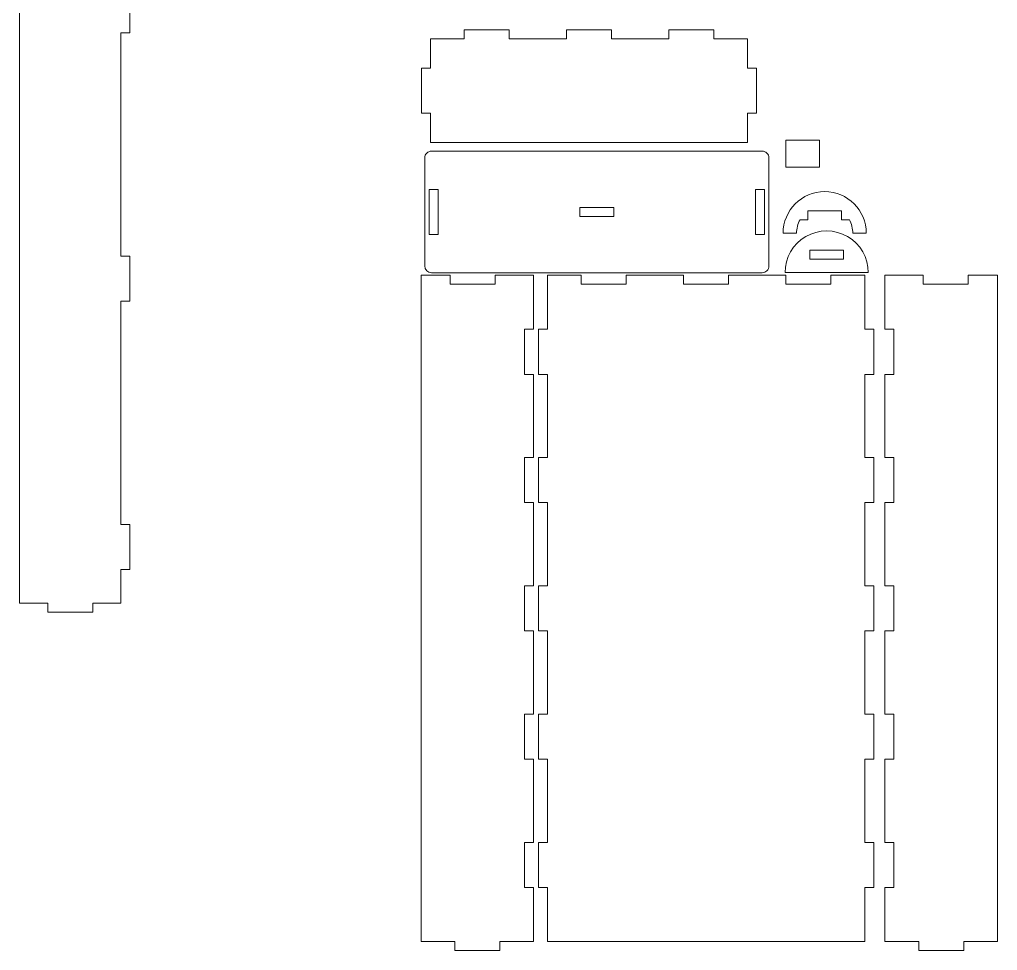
# Model space of a CAD drawing. Header units: millimetres. Extents: x -788 to 788, y -1290 to 1290.
# Drawn here: x 353 to 787.7, y -1290.1 to -876.4 of the extents above; entities that cross this region are included whole.
import ezdxf

# ---------------------------------------------------------------- set-up
doc = ezdxf.new("R2010")
doc.units = ezdxf.units.MM
doc.header["$MEASUREMENT"] = 0
doc.layers.add('Camada 1', color=7, linetype='Continuous')

msp = doc.modelspace()

# ---------------------------------------------------------------- linework, layer by layer
at = {"layer": 'Camada 1', "color": 250, "lineweight": 20}
for points, knots in [([(353.0156, -1135.8134), (353.0156, -1135.8134), (353.0156, -847.3134), (353.0156, -847.3134), (353.0156, -847.3134), (353.0156, -847.3134), (365.5156, -847.3134), (365.5156, -847.3134), (365.5156, -847.3134), (365.5156, -847.3134), (365.5156, -843.3134), (365.5156, -843.3134), (365.5156, -843.3134), (365.5156, -843.3134), (385.5156, -843.3134), (385.5156, -843.3134), (385.5156, -843.3134), (385.5156, -843.3134), (385.5156, -847.3134), (385.5156, -847.3134), (385.5156, -847.3134), (385.5156, -847.3134), (398.0156, -847.3134), (398.0156, -847.3134), (398.0156, -847.3134), (398.0156, -847.3134), (398.0156, -862.3134), (398.0156, -862.3134), (398.0156, -862.3134), (398.0156, -862.3134), (402.0156, -862.3134), (402.0156, -862.3134), (402.0156, -862.3134), (402.0156, -862.3134), (402.0156, -882.3134), (402.0156, -882.3134), (402.0156, -882.3134), (402.0156, -882.3134), (398.0156, -882.3134), (398.0156, -882.3134), (398.0156, -882.3134), (398.0156, -882.3134), (398.0156, -981.5634), (398.0156, -981.5634), (398.0156, -981.5634), (398.0156, -981.5634), (402.0156, -981.5634), (402.0156, -981.5634), (402.0156, -981.5634), (402.0156, -981.5634), (402.0156, -1001.5634), (402.0156, -1001.5634), (402.0156, -1001.5634), (402.0156, -1001.5634), (398.0156, -1001.5634), (398.0156, -1001.5634), (398.0156, -1001.5634), (398.0156, -1001.5634), (398.0156, -1100.8134), (398.0156, -1100.8134), (398.0156, -1100.8134), (398.0156, -1100.8134), (402.0156, -1100.8134), (402.0156, -1100.8134), (402.0156, -1100.8134), (402.0156, -1100.8134), (402.0156, -1120.8134), (402.0156, -1120.8134), (402.0156, -1120.8134), (402.0156, -1120.8134), (398.0156, -1120.8134), (398.0156, -1120.8134), (398.0156, -1120.8134), (398.0156, -1120.8134), (398.0156, -1135.8134), (398.0156, -1135.8134), (398.0156, -1135.8134), (398.0156, -1135.8134), (385.5156, -1135.8134), (385.5156, -1135.8134), (385.5156, -1135.8134), (385.5156, -1135.8134), (385.5156, -1139.8134), (385.5156, -1139.8134), (385.5156, -1139.8134), (385.5156, -1139.8134), (365.5156, -1139.8134), (365.5156, -1139.8134), (365.5156, -1139.8134), (365.5156, -1139.8134), (365.5156, -1135.8134), (365.5156, -1135.8134), (365.5156, -1135.8134), (365.5156, -1135.8134), (353.0156, -1135.8134), (353.0156, -1135.8134)], [0, 0, 0, 0, 0.04, 0.04, 0.04, 0.04, 0.08, 0.08, 0.08, 0.08, 0.12, 0.12, 0.12, 0.12, 0.16, 0.16, 0.16, 0.16, 0.2, 0.2, 0.2, 0.2, 0.24, 0.24, 0.24, 0.24, 0.28, 0.28, 0.28, 0.28, 0.32, 0.32, 0.32, 0.32, 0.36, 0.36, 0.36, 0.36, 0.4, 0.4, 0.4, 0.4, 0.44, 0.44, 0.44, 0.44, 0.48, 0.48, 0.48, 0.48, 0.52, 0.52, 0.52, 0.52, 0.56, 0.56, 0.56, 0.56, 0.6, 0.6, 0.6, 0.6, 0.64, 0.64, 0.64, 0.64, 0.68, 0.68, 0.68, 0.68, 0.72, 0.72, 0.72, 0.72, 0.76, 0.76, 0.76, 0.76, 0.8, 0.8, 0.8, 0.8, 0.84, 0.84, 0.84, 0.84, 0.88, 0.88, 0.88, 0.88, 0.92, 0.92, 0.92, 0.92, 1, 1, 1, 1]), ([(616.1036, -881.0498), (616.1036, -881.0498), (596.1036, -881.0498), (596.1036, -881.0498), (596.1036, -881.0498), (596.1036, -881.0498), (596.1036, -885.0498), (596.1036, -885.0498), (596.1036, -885.0498), (596.1036, -885.0498), (570.6036, -885.0498), (570.6036, -885.0498), (570.6036, -885.0498), (570.6036, -885.0498), (570.6036, -881.0498), (570.6036, -881.0498), (570.6036, -881.0498), (570.6036, -881.0498), (550.6036, -881.0498), (550.6036, -881.0498), (550.6036, -881.0498), (550.6036, -881.0498), (550.6036, -885.0498), (550.6036, -885.0498), (550.6036, -885.0498), (550.6036, -885.0498), (535.6036, -885.0498), (535.6036, -885.0498), (535.6036, -885.0498), (535.6036, -885.0498), (535.6036, -898.0498), (535.6036, -898.0498), (535.6036, -898.0498), (535.6036, -898.0498), (531.6036, -898.0498), (531.6036, -898.0498), (531.6036, -898.0498), (531.6036, -898.0498), (531.6036, -918.0498), (531.6036, -918.0498), (531.6036, -918.0498), (531.6036, -918.0498), (535.6036, -918.0498), (535.6036, -918.0498), (535.6036, -918.0498), (535.6036, -918.0498), (535.6036, -931.0498), (535.6036, -931.0498), (535.6036, -931.0498), (535.6036, -931.0498), (676.6036, -931.0498), (676.6036, -931.0498), (676.6036, -931.0498), (676.6036, -931.0498), (676.6036, -918.0498), (676.6036, -918.0498), (676.6036, -918.0498), (676.6036, -918.0498), (680.6036, -918.0498), (680.6036, -918.0498), (680.6036, -918.0498), (680.6036, -918.0498), (680.6036, -898.0498), (680.6036, -898.0498), (680.6036, -898.0498), (680.6036, -898.0498), (676.6036, -898.0498), (676.6036, -898.0498), (676.6036, -898.0498), (676.6036, -898.0498), (676.6036, -885.0498), (676.6036, -885.0498), (676.6036, -885.0498), (676.6036, -885.0498), (661.6036, -885.0498), (661.6036, -885.0498), (661.6036, -885.0498), (661.6036, -885.0498), (661.6036, -881.0498), (661.6036, -881.0498), (661.6036, -881.0498), (661.6036, -881.0498), (641.6036, -881.0498), (641.6036, -881.0498), (641.6036, -881.0498), (641.6036, -881.0498), (641.6036, -885.0498), (641.6036, -885.0498), (641.6036, -885.0498), (641.6036, -885.0498), (616.1036, -885.0498), (616.1036, -885.0498), (616.1036, -885.0498), (616.1036, -885.0498), (616.1036, -881.0498), (616.1036, -881.0498)], [0, 0, 0, 0, 0.04, 0.04, 0.04, 0.04, 0.08, 0.08, 0.08, 0.08, 0.12, 0.12, 0.12, 0.12, 0.16, 0.16, 0.16, 0.16, 0.2, 0.2, 0.2, 0.2, 0.24, 0.24, 0.24, 0.24, 0.28, 0.28, 0.28, 0.28, 0.32, 0.32, 0.32, 0.32, 0.36, 0.36, 0.36, 0.36, 0.4, 0.4, 0.4, 0.4, 0.44, 0.44, 0.44, 0.44, 0.48, 0.48, 0.48, 0.48, 0.52, 0.52, 0.52, 0.52, 0.56, 0.56, 0.56, 0.56, 0.6, 0.6, 0.6, 0.6, 0.64, 0.64, 0.64, 0.64, 0.68, 0.68, 0.68, 0.68, 0.72, 0.72, 0.72, 0.72, 0.76, 0.76, 0.76, 0.76, 0.8, 0.8, 0.8, 0.8, 0.84, 0.84, 0.84, 0.84, 0.88, 0.88, 0.88, 0.88, 0.92, 0.92, 0.92, 0.92, 1, 1, 1, 1]), ([(708.5705, -942.008), (708.5705, -942.008), (708.5705, -930.008), (708.5705, -930.008), (708.5705, -930.008), (708.5705, -930.008), (693.5705, -930.008), (693.5705, -930.008), (693.5705, -930.008), (693.5705, -930.008), (693.5705, -942.008), (693.5705, -942.008), (693.5705, -942.008), (693.5705, -942.008), (708.5705, -942.008), (708.5705, -942.008)], [0, 0, 0, 0, 0.2, 0.2, 0.2, 0.2, 0.4, 0.4, 0.4, 0.4, 0.6, 0.6, 0.6, 0.6, 1, 1, 1, 1]), ([(683.0906, -934.9237), (683.0906, -934.9237), (536.0906, -934.9237), (536.0906, -934.9237), (536.0906, -934.9237), (535.295, -934.9237), (534.5319, -935.2398), (533.9693, -935.8024), (533.9693, -935.8024), (533.4067, -936.365), (533.0906, -937.1281), (533.0906, -937.9237), (533.0906, -937.9237), (533.0906, -937.9237), (533.0906, -985.9237), (533.0906, -985.9237), (533.0906, -985.9237), (533.0906, -987.5805), (534.4337, -988.9237), (536.0906, -988.9237), (536.0906, -988.9237), (536.0906, -988.9237), (683.0906, -988.9237), (683.0906, -988.9237), (683.0906, -988.9237), (683.8862, -988.9237), (684.6493, -988.6076), (685.2119, -988.045), (685.2119, -988.045), (685.7745, -987.4824), (686.0906, -986.7193), (686.0906, -985.9237), (686.0906, -985.9237), (686.0906, -985.9237), (686.0906, -937.9237), (686.0906, -937.9237), (686.0906, -937.9237), (686.0906, -937.1281), (685.7745, -936.365), (685.2119, -935.8024), (685.2119, -935.8024), (684.6493, -935.2398), (683.8862, -934.9237), (683.0906, -934.9237)], [0, 0, 0, 0, 0.08333333, 0.08333333, 0.08333333, 0.08333333, 0.16666667, 0.16666667, 0.16666667, 0.16666667, 0.25, 0.25, 0.25, 0.25, 0.33333333, 0.33333333, 0.33333333, 0.33333333, 0.41666667, 0.41666667, 0.41666667, 0.41666667, 0.5, 0.5, 0.5, 0.5, 0.58333333, 0.58333333, 0.58333333, 0.58333333, 0.66666667, 0.66666667, 0.66666667, 0.66666667, 0.75, 0.75, 0.75, 0.75, 0.83333333, 0.83333333, 0.83333333, 0.83333333, 1, 1, 1, 1]), ([(539.0906, -951.9237), (539.0906, -951.9237), (539.0906, -971.9237), (539.0906, -971.9237), (539.0906, -971.9237), (539.0906, -971.9237), (535.0906, -971.9237), (535.0906, -971.9237), (535.0906, -971.9237), (535.0906, -971.9237), (535.0906, -951.9237), (535.0906, -951.9237), (535.0906, -951.9237), (535.0906, -951.9237), (539.0906, -951.9237), (539.0906, -951.9237)], [0, 0, 0, 0, 0.2, 0.2, 0.2, 0.2, 0.4, 0.4, 0.4, 0.4, 0.6, 0.6, 0.6, 0.6, 1, 1, 1, 1]), ([(680.0906, -971.9237), (680.0906, -971.9237), (680.0906, -951.9237), (680.0906, -951.9237), (680.0906, -951.9237), (680.0906, -951.9237), (684.0906, -951.9237), (684.0906, -951.9237), (684.0906, -951.9237), (684.0906, -951.9237), (684.0906, -971.9237), (684.0906, -971.9237), (684.0906, -971.9237), (684.0906, -971.9237), (680.0906, -971.9237), (680.0906, -971.9237)], [0, 0, 0, 0, 0.2, 0.2, 0.2, 0.2, 0.4, 0.4, 0.4, 0.4, 0.6, 0.6, 0.6, 0.6, 1, 1, 1, 1]), ([(729.386, -971.4032), (729.386, -961.186), (721.1033, -952.9033), (710.886, -952.9033), (710.886, -952.9033), (700.6689, -952.9033), (692.3862, -961.1859), (692.3861, -971.4032), (692.3861, -971.4032), (692.3861, -971.4032), (698.3861, -971.4032), (698.3861, -971.4032), (698.3861, -971.4032), (698.3861, -969.3062), (698.9137, -967.2429), (699.9202, -965.4032), (699.9202, -965.4032), (699.9202, -965.4032), (703.3861, -965.4032), (703.3861, -965.4032), (703.3861, -965.4032), (703.3861, -965.4032), (703.3861, -961.4032), (703.3861, -961.4032), (703.3861, -961.4032), (703.3861, -961.4032), (718.386, -961.4032), (718.386, -961.4032), (718.386, -961.4032), (718.386, -961.4032), (718.386, -965.4032), (718.386, -965.4032), (718.386, -965.4032), (718.386, -965.4032), (721.8519, -965.4032), (721.8519, -965.4032), (721.8519, -965.4032), (722.8584, -967.2429), (723.386, -969.3062), (723.386, -971.4032), (723.386, -971.4032), (723.386, -971.4032), (729.386, -971.4032), (729.386, -971.4032)], [0, 0, 0, 0, 0.08333333, 0.08333333, 0.08333333, 0.08333333, 0.16666667, 0.16666667, 0.16666667, 0.16666667, 0.25, 0.25, 0.25, 0.25, 0.33333333, 0.33333333, 0.33333333, 0.33333333, 0.41666667, 0.41666667, 0.41666667, 0.41666667, 0.5, 0.5, 0.5, 0.5, 0.58333333, 0.58333333, 0.58333333, 0.58333333, 0.66666667, 0.66666667, 0.66666667, 0.66666667, 0.75, 0.75, 0.75, 0.75, 0.83333333, 0.83333333, 0.83333333, 0.83333333, 1, 1, 1, 1]), ([(602.0906, -959.9237), (602.0906, -959.9237), (617.0906, -959.9237), (617.0906, -959.9237), (617.0906, -959.9237), (617.0906, -959.9237), (617.0906, -963.9237), (617.0906, -963.9237), (617.0906, -963.9237), (617.0906, -963.9237), (602.0906, -963.9237), (602.0906, -963.9237), (602.0906, -963.9237), (602.0906, -963.9237), (602.0906, -959.9237), (602.0906, -959.9237)], [0, 0, 0, 0, 0.2, 0.2, 0.2, 0.2, 0.4, 0.4, 0.4, 0.4, 0.6, 0.6, 0.6, 0.6, 1, 1, 1, 1]), ([(721.0065, -972.8527), (726.7304, -976.1574), (730.2565, -982.2648), (730.2565, -988.8741), (730.2565, -988.8741), (730.2565, -988.8741), (693.2566, -988.8741), (693.2566, -988.8741), (693.2566, -988.8741), (693.2566, -982.2648), (696.7827, -976.1574), (702.5066, -972.8527), (702.5066, -972.8527), (708.2304, -969.548), (715.2826, -969.548), (721.0065, -972.8527)], [0, 0, 0, 0, 0.2, 0.2, 0.2, 0.2, 0.4, 0.4, 0.4, 0.4, 0.6, 0.6, 0.6, 0.6, 1, 1, 1, 1]), ([(719.2565, -982.8742), (719.2565, -982.8742), (719.2565, -978.8742), (719.2565, -978.8742), (719.2565, -978.8742), (719.2565, -978.8742), (704.2566, -978.8742), (704.2566, -978.8742), (704.2566, -978.8742), (704.2566, -978.8742), (704.2566, -982.8742), (704.2566, -982.8742), (704.2566, -982.8742), (704.2566, -982.8742), (719.2565, -982.8742), (719.2565, -982.8742)], [0, 0, 0, 0, 0.2, 0.2, 0.2, 0.2, 0.4, 0.4, 0.4, 0.4, 0.6, 0.6, 0.6, 0.6, 1, 1, 1, 1]), ([(577.4589, -1242.0935), (577.4589, -1242.0935), (577.4589, -1262.0935), (577.4589, -1262.0935), (577.4589, -1262.0935), (577.4589, -1262.0935), (581.4589, -1262.0935), (581.4589, -1262.0935), (581.4589, -1262.0935), (581.4589, -1262.0935), (581.4589, -1286.0935), (581.4589, -1286.0935), (581.4589, -1286.0935), (581.4589, -1286.0935), (566.4589, -1286.0935), (566.4589, -1286.0935), (566.4589, -1286.0935), (566.4589, -1286.0935), (566.4589, -1290.0935), (566.4589, -1290.0935), (566.4589, -1290.0935), (566.4589, -1290.0935), (546.4589, -1290.0935), (546.4589, -1290.0935), (546.4589, -1290.0935), (546.4589, -1290.0935), (546.4589, -1286.0935), (546.4589, -1286.0935), (546.4589, -1286.0935), (546.4589, -1286.0935), (531.4589, -1286.0935), (531.4589, -1286.0935), (531.4589, -1286.0935), (531.4589, -1286.0935), (531.4589, -990.0935), (531.4589, -990.0935), (531.4589, -990.0935), (531.4589, -990.0935), (544.4589, -990.0935), (544.4589, -990.0935), (544.4589, -990.0935), (544.4589, -990.0935), (544.4589, -994.0935), (544.4589, -994.0935), (544.4589, -994.0935), (544.4589, -994.0935), (564.4589, -994.0935), (564.4589, -994.0935), (564.4589, -994.0935), (564.4589, -994.0935), (564.4589, -990.0935), (564.4589, -990.0935), (564.4589, -990.0935), (564.4589, -990.0935), (581.4589, -990.0935), (581.4589, -990.0935), (581.4589, -990.0935), (581.4589, -990.0935), (581.4589, -1014.0935), (581.4589, -1014.0935), (581.4589, -1014.0935), (581.4589, -1014.0935), (577.4589, -1014.0935), (577.4589, -1014.0935), (577.4589, -1014.0935), (577.4589, -1014.0935), (577.4589, -1034.0935), (577.4589, -1034.0935), (577.4589, -1034.0935), (577.4589, -1034.0935), (581.4589, -1034.0935), (581.4589, -1034.0935), (581.4589, -1034.0935), (581.4589, -1034.0935), (581.4589, -1071.0935), (581.4589, -1071.0935), (581.4589, -1071.0935), (581.4589, -1071.0935), (577.4589, -1071.0935), (577.4589, -1071.0935), (577.4589, -1071.0935), (577.4589, -1071.0935), (577.4589, -1091.0935), (577.4589, -1091.0935), (577.4589, -1091.0935), (577.4589, -1091.0935), (581.4589, -1091.0935), (581.4589, -1091.0935), (581.4589, -1091.0935), (581.4589, -1091.0935), (581.4589, -1128.0935), (581.4589, -1128.0935), (581.4589, -1128.0935), (581.4589, -1128.0935), (577.4589, -1128.0935), (577.4589, -1128.0935), (577.4589, -1128.0935), (577.4589, -1128.0935), (577.4589, -1148.0935), (577.4589, -1148.0935), (577.4589, -1148.0935), (577.4589, -1148.0935), (581.4589, -1148.0935), (581.4589, -1148.0935), (581.4589, -1148.0935), (581.4589, -1148.0935), (581.4589, -1185.0935), (581.4589, -1185.0935), (581.4589, -1185.0935), (581.4589, -1185.0935), (577.4589, -1185.0935), (577.4589, -1185.0935), (577.4589, -1185.0935), (577.4589, -1185.0935), (577.4589, -1205.0935), (577.4589, -1205.0935), (577.4589, -1205.0935), (577.4589, -1205.0935), (581.4589, -1205.0935), (581.4589, -1205.0935), (581.4589, -1205.0935), (581.4589, -1205.0935), (581.4589, -1242.0935), (581.4589, -1242.0935), (581.4589, -1242.0935), (581.4589, -1242.0935), (577.4589, -1242.0935), (577.4589, -1242.0935)], [0, 0, 0, 0, 0.03030303, 0.03030303, 0.03030303, 0.03030303, 0.06060606, 0.06060606, 0.06060606, 0.06060606, 0.09090909, 0.09090909, 0.09090909, 0.09090909, 0.12121212, 0.12121212, 0.12121212, 0.12121212, 0.15151515, 0.15151515, 0.15151515, 0.15151515, 0.18181818, 0.18181818, 0.18181818, 0.18181818, 0.21212121, 0.21212121, 0.21212121, 0.21212121, 0.24242424, 0.24242424, 0.24242424, 0.24242424, 0.27272727, 0.27272727, 0.27272727, 0.27272727, 0.3030303, 0.3030303, 0.3030303, 0.3030303, 0.33333333, 0.33333333, 0.33333333, 0.33333333, 0.36363636, 0.36363636, 0.36363636, 0.36363636, 0.39393939, 0.39393939, 0.39393939, 0.39393939, 0.42424242, 0.42424242, 0.42424242, 0.42424242, 0.45454545, 0.45454545, 0.45454545, 0.45454545, 0.48484848, 0.48484848, 0.48484848, 0.48484848, 0.51515152, 0.51515152, 0.51515152, 0.51515152, 0.54545455, 0.54545455, 0.54545455, 0.54545455, 0.57575758, 0.57575758, 0.57575758, 0.57575758, 0.60606061, 0.60606061, 0.60606061, 0.60606061, 0.63636364, 0.63636364, 0.63636364, 0.63636364, 0.66666667, 0.66666667, 0.66666667, 0.66666667, 0.6969697, 0.6969697, 0.6969697, 0.6969697, 0.72727273, 0.72727273, 0.72727273, 0.72727273, 0.75757576, 0.75757576, 0.75757576, 0.75757576, 0.78787879, 0.78787879, 0.78787879, 0.78787879, 0.81818182, 0.81818182, 0.81818182, 0.81818182, 0.84848485, 0.84848485, 0.84848485, 0.84848485, 0.87878788, 0.87878788, 0.87878788, 0.87878788, 0.90909091, 0.90909091, 0.90909091, 0.90909091, 0.93939394, 0.93939394, 0.93939394, 0.93939394, 1, 1, 1, 1]), ([(587.669, -1205.0938), (587.669, -1205.0938), (587.669, -1242.0938), (587.669, -1242.0938), (587.669, -1242.0938), (587.669, -1242.0938), (583.669, -1242.0938), (583.669, -1242.0938), (583.669, -1242.0938), (583.669, -1242.0938), (583.669, -1262.0938), (583.669, -1262.0938), (583.669, -1262.0938), (583.669, -1262.0938), (587.669, -1262.0938), (587.669, -1262.0938), (587.669, -1262.0938), (587.669, -1262.0938), (587.669, -1286.0938), (587.669, -1286.0938), (587.669, -1286.0938), (587.669, -1286.0938), (728.669, -1286.0938), (728.669, -1286.0938), (728.669, -1286.0938), (728.669, -1286.0938), (728.669, -1262.0938), (728.669, -1262.0938), (728.669, -1262.0938), (728.669, -1262.0938), (732.669, -1262.0938), (732.669, -1262.0938), (732.669, -1262.0938), (732.669, -1262.0938), (732.669, -1242.0938), (732.669, -1242.0938), (732.669, -1242.0938), (732.669, -1242.0938), (728.669, -1242.0938), (728.669, -1242.0938), (728.669, -1242.0938), (728.669, -1242.0938), (728.669, -1205.0938), (728.669, -1205.0938), (728.669, -1205.0938), (728.669, -1205.0938), (732.669, -1205.0938), (732.669, -1205.0938), (732.669, -1205.0938), (732.669, -1205.0938), (732.669, -1185.0938), (732.669, -1185.0938), (732.669, -1185.0938), (732.669, -1185.0938), (728.669, -1185.0938), (728.669, -1185.0938), (728.669, -1185.0938), (728.669, -1185.0938), (728.669, -1148.0938), (728.669, -1148.0938), (728.669, -1148.0938), (728.669, -1148.0938), (732.669, -1148.0938), (732.669, -1148.0938), (732.669, -1148.0938), (732.669, -1148.0938), (732.669, -1128.0938), (732.669, -1128.0938), (732.669, -1128.0938), (732.669, -1128.0938), (728.669, -1128.0938), (728.669, -1128.0938), (728.669, -1128.0938), (728.669, -1128.0938), (728.669, -1091.0938), (728.669, -1091.0938), (728.669, -1091.0938), (728.669, -1091.0938), (732.669, -1091.0938), (732.669, -1091.0938), (732.669, -1091.0938), (732.669, -1091.0938), (732.669, -1071.0938), (732.669, -1071.0938), (732.669, -1071.0938), (732.669, -1071.0938), (728.669, -1071.0938), (728.669, -1071.0938), (728.669, -1071.0938), (728.669, -1071.0938), (728.669, -1034.0938), (728.669, -1034.0938), (728.669, -1034.0938), (728.669, -1034.0938), (732.669, -1034.0938), (732.669, -1034.0938), (732.669, -1034.0938), (732.669, -1034.0938), (732.669, -1014.0938), (732.669, -1014.0938), (732.669, -1014.0938), (732.669, -1014.0938), (728.669, -1014.0938), (728.669, -1014.0938), (728.669, -1014.0938), (728.669, -1014.0938), (728.669, -990.0938), (728.669, -990.0938), (728.669, -990.0938), (728.669, -990.0938), (713.669, -990.0938), (713.669, -990.0938), (713.669, -990.0938), (713.669, -990.0938), (713.669, -994.0938), (713.669, -994.0938), (713.669, -994.0938), (713.669, -994.0938), (693.669, -994.0938), (693.669, -994.0938), (693.669, -994.0938), (693.669, -994.0938), (693.669, -990.0938), (693.669, -990.0938), (693.669, -990.0938), (693.669, -990.0938), (668.169, -990.0938), (668.169, -990.0938), (668.169, -990.0938), (668.169, -990.0938), (668.169, -994.0938), (668.169, -994.0938), (668.169, -994.0938), (668.169, -994.0938), (648.169, -994.0938), (648.169, -994.0938), (648.169, -994.0938), (648.169, -994.0938), (648.169, -990.0938), (648.169, -990.0938), (648.169, -990.0938), (648.169, -990.0938), (622.669, -990.0938), (622.669, -990.0938), (622.669, -990.0938), (622.669, -990.0938), (622.669, -994.0938), (622.669, -994.0938), (622.669, -994.0938), (622.669, -994.0938), (602.669, -994.0938), (602.669, -994.0938), (602.669, -994.0938), (602.669, -994.0938), (602.669, -990.0938), (602.669, -990.0938), (602.669, -990.0938), (602.669, -990.0938), (587.669, -990.0938), (587.669, -990.0938), (587.669, -990.0938), (587.669, -990.0938), (587.669, -1014.0938), (587.669, -1014.0938), (587.669, -1014.0938), (587.669, -1014.0938), (583.669, -1014.0938), (583.669, -1014.0938), (583.669, -1014.0938), (583.669, -1014.0938), (583.669, -1034.0938), (583.669, -1034.0938), (583.669, -1034.0938), (583.669, -1034.0938), (587.669, -1034.0938), (587.669, -1034.0938), (587.669, -1034.0938), (587.669, -1034.0938), (587.669, -1071.0938), (587.669, -1071.0938), (587.669, -1071.0938), (587.669, -1071.0938), (583.669, -1071.0938), (583.669, -1071.0938), (583.669, -1071.0938), (583.669, -1071.0938), (583.669, -1091.0938), (583.669, -1091.0938), (583.669, -1091.0938), (583.669, -1091.0938), (587.669, -1091.0938), (587.669, -1091.0938), (587.669, -1091.0938), (587.669, -1091.0938), (587.669, -1128.0938), (587.669, -1128.0938), (587.669, -1128.0938), (587.669, -1128.0938), (583.669, -1128.0938), (583.669, -1128.0938), (583.669, -1128.0938), (583.669, -1128.0938), (583.669, -1148.0938), (583.669, -1148.0938), (583.669, -1148.0938), (583.669, -1148.0938), (587.669, -1148.0938), (587.669, -1148.0938), (587.669, -1148.0938), (587.669, -1148.0938), (587.669, -1185.0938), (587.669, -1185.0938), (587.669, -1185.0938), (587.669, -1185.0938), (583.669, -1185.0938), (583.669, -1185.0938), (583.669, -1185.0938), (583.669, -1185.0938), (583.669, -1205.0938), (583.669, -1205.0938), (583.669, -1205.0938), (583.669, -1205.0938), (587.669, -1205.0938), (587.669, -1205.0938)], [0, 0, 0, 0, 0.01754386, 0.01754386, 0.01754386, 0.01754386, 0.03508772, 0.03508772, 0.03508772, 0.03508772, 0.05263158, 0.05263158, 0.05263158, 0.05263158, 0.07017544, 0.07017544, 0.07017544, 0.07017544, 0.0877193, 0.0877193, 0.0877193, 0.0877193, 0.10526316, 0.10526316, 0.10526316, 0.10526316, 0.12280702, 0.12280702, 0.12280702, 0.12280702, 0.14035088, 0.14035088, 0.14035088, 0.14035088, 0.15789474, 0.15789474, 0.15789474, 0.15789474, 0.1754386, 0.1754386, 0.1754386, 0.1754386, 0.19298246, 0.19298246, 0.19298246, 0.19298246, 0.21052632, 0.21052632, 0.21052632, 0.21052632, 0.22807018, 0.22807018, 0.22807018, 0.22807018, 0.24561404, 0.24561404, 0.24561404, 0.24561404, 0.26315789, 0.26315789, 0.26315789, 0.26315789, 0.28070175, 0.28070175, 0.28070175, 0.28070175, 0.29824561, 0.29824561, 0.29824561, 0.29824561, 0.31578947, 0.31578947, 0.31578947, 0.31578947, 0.33333333, 0.33333333, 0.33333333, 0.33333333, 0.35087719, 0.35087719, 0.35087719, 0.35087719, 0.36842105, 0.36842105, 0.36842105, 0.36842105, 0.38596491, 0.38596491, 0.38596491, 0.38596491, 0.40350877, 0.40350877, 0.40350877, 0.40350877, 0.42105263, 0.42105263, 0.42105263, 0.42105263, 0.43859649, 0.43859649, 0.43859649, 0.43859649, 0.45614035, 0.45614035, 0.45614035, 0.45614035, 0.47368421, 0.47368421, 0.47368421, 0.47368421, 0.49122807, 0.49122807, 0.49122807, 0.49122807, 0.50877193, 0.50877193, 0.50877193, 0.50877193, 0.52631579, 0.52631579, 0.52631579, 0.52631579, 0.54385965, 0.54385965, 0.54385965, 0.54385965, 0.56140351, 0.56140351, 0.56140351, 0.56140351, 0.57894737, 0.57894737, 0.57894737, 0.57894737, 0.59649123, 0.59649123, 0.59649123, 0.59649123, 0.61403509, 0.61403509, 0.61403509, 0.61403509, 0.63157895, 0.63157895, 0.63157895, 0.63157895, 0.64912281, 0.64912281, 0.64912281, 0.64912281, 0.66666667, 0.66666667, 0.66666667, 0.66666667, 0.68421053, 0.68421053, 0.68421053, 0.68421053, 0.70175439, 0.70175439, 0.70175439, 0.70175439, 0.71929825, 0.71929825, 0.71929825, 0.71929825, 0.73684211, 0.73684211, 0.73684211, 0.73684211, 0.75438596, 0.75438596, 0.75438596, 0.75438596, 0.77192982, 0.77192982, 0.77192982, 0.77192982, 0.78947368, 0.78947368, 0.78947368, 0.78947368, 0.80701754, 0.80701754, 0.80701754, 0.80701754, 0.8245614, 0.8245614, 0.8245614, 0.8245614, 0.84210526, 0.84210526, 0.84210526, 0.84210526, 0.85964912, 0.85964912, 0.85964912, 0.85964912, 0.87719298, 0.87719298, 0.87719298, 0.87719298, 0.89473684, 0.89473684, 0.89473684, 0.89473684, 0.9122807, 0.9122807, 0.9122807, 0.9122807, 0.92982456, 0.92982456, 0.92982456, 0.92982456, 0.94736842, 0.94736842, 0.94736842, 0.94736842, 0.96491228, 0.96491228, 0.96491228, 0.96491228, 1, 1, 1, 1]), ([(741.669, -1242.0935), (741.669, -1242.0935), (741.669, -1262.0935), (741.669, -1262.0935), (741.669, -1262.0935), (741.669, -1262.0935), (737.669, -1262.0935), (737.669, -1262.0935), (737.669, -1262.0935), (737.669, -1262.0935), (737.669, -1286.0935), (737.669, -1286.0935), (737.669, -1286.0935), (737.669, -1286.0935), (752.669, -1286.0935), (752.669, -1286.0935), (752.669, -1286.0935), (752.669, -1286.0935), (752.669, -1290.0935), (752.669, -1290.0935), (752.669, -1290.0935), (752.669, -1290.0935), (772.669, -1290.0935), (772.669, -1290.0935), (772.669, -1290.0935), (772.669, -1290.0935), (772.669, -1286.0935), (772.669, -1286.0935), (772.669, -1286.0935), (772.669, -1286.0935), (787.669, -1286.0935), (787.669, -1286.0935), (787.669, -1286.0935), (787.669, -1286.0935), (787.669, -990.0935), (787.669, -990.0935), (787.669, -990.0935), (787.669, -990.0935), (774.669, -990.0935), (774.669, -990.0935), (774.669, -990.0935), (774.669, -990.0935), (774.669, -994.0935), (774.669, -994.0935), (774.669, -994.0935), (774.669, -994.0935), (754.669, -994.0935), (754.669, -994.0935), (754.669, -994.0935), (754.669, -994.0935), (754.669, -990.0935), (754.669, -990.0935), (754.669, -990.0935), (754.669, -990.0935), (737.669, -990.0935), (737.669, -990.0935), (737.669, -990.0935), (737.669, -990.0935), (737.669, -1014.0935), (737.669, -1014.0935), (737.669, -1014.0935), (737.669, -1014.0935), (741.669, -1014.0935), (741.669, -1014.0935), (741.669, -1014.0935), (741.669, -1014.0935), (741.669, -1034.0935), (741.669, -1034.0935), (741.669, -1034.0935), (741.669, -1034.0935), (737.669, -1034.0935), (737.669, -1034.0935), (737.669, -1034.0935), (737.669, -1034.0935), (737.669, -1071.0935), (737.669, -1071.0935), (737.669, -1071.0935), (737.669, -1071.0935), (741.669, -1071.0935), (741.669, -1071.0935), (741.669, -1071.0935), (741.669, -1071.0935), (741.669, -1091.0935), (741.669, -1091.0935), (741.669, -1091.0935), (741.669, -1091.0935), (737.669, -1091.0935), (737.669, -1091.0935), (737.669, -1091.0935), (737.669, -1091.0935), (737.669, -1128.0935), (737.669, -1128.0935), (737.669, -1128.0935), (737.669, -1128.0935), (741.669, -1128.0935), (741.669, -1128.0935), (741.669, -1128.0935), (741.669, -1128.0935), (741.669, -1148.0935), (741.669, -1148.0935), (741.669, -1148.0935), (741.669, -1148.0935), (737.669, -1148.0935), (737.669, -1148.0935), (737.669, -1148.0935), (737.669, -1148.0935), (737.669, -1185.0935), (737.669, -1185.0935), (737.669, -1185.0935), (737.669, -1185.0935), (741.669, -1185.0935), (741.669, -1185.0935), (741.669, -1185.0935), (741.669, -1185.0935), (741.669, -1205.0935), (741.669, -1205.0935), (741.669, -1205.0935), (741.669, -1205.0935), (737.669, -1205.0935), (737.669, -1205.0935), (737.669, -1205.0935), (737.669, -1205.0935), (737.669, -1242.0935), (737.669, -1242.0935), (737.669, -1242.0935), (737.669, -1242.0935), (741.669, -1242.0935), (741.669, -1242.0935)], [0, 0, 0, 0, 0.03030303, 0.03030303, 0.03030303, 0.03030303, 0.06060606, 0.06060606, 0.06060606, 0.06060606, 0.09090909, 0.09090909, 0.09090909, 0.09090909, 0.12121212, 0.12121212, 0.12121212, 0.12121212, 0.15151515, 0.15151515, 0.15151515, 0.15151515, 0.18181818, 0.18181818, 0.18181818, 0.18181818, 0.21212121, 0.21212121, 0.21212121, 0.21212121, 0.24242424, 0.24242424, 0.24242424, 0.24242424, 0.27272727, 0.27272727, 0.27272727, 0.27272727, 0.3030303, 0.3030303, 0.3030303, 0.3030303, 0.33333333, 0.33333333, 0.33333333, 0.33333333, 0.36363636, 0.36363636, 0.36363636, 0.36363636, 0.39393939, 0.39393939, 0.39393939, 0.39393939, 0.42424242, 0.42424242, 0.42424242, 0.42424242, 0.45454545, 0.45454545, 0.45454545, 0.45454545, 0.48484848, 0.48484848, 0.48484848, 0.48484848, 0.51515152, 0.51515152, 0.51515152, 0.51515152, 0.54545455, 0.54545455, 0.54545455, 0.54545455, 0.57575758, 0.57575758, 0.57575758, 0.57575758, 0.60606061, 0.60606061, 0.60606061, 0.60606061, 0.63636364, 0.63636364, 0.63636364, 0.63636364, 0.66666667, 0.66666667, 0.66666667, 0.66666667, 0.6969697, 0.6969697, 0.6969697, 0.6969697, 0.72727273, 0.72727273, 0.72727273, 0.72727273, 0.75757576, 0.75757576, 0.75757576, 0.75757576, 0.78787879, 0.78787879, 0.78787879, 0.78787879, 0.81818182, 0.81818182, 0.81818182, 0.81818182, 0.84848485, 0.84848485, 0.84848485, 0.84848485, 0.87878788, 0.87878788, 0.87878788, 0.87878788, 0.90909091, 0.90909091, 0.90909091, 0.90909091, 0.93939394, 0.93939394, 0.93939394, 0.93939394, 1, 1, 1, 1])]:
    msp.add_open_spline(points, degree=3, knots=knots, dxfattribs=at)

doc.saveas('drawing.dxf')
